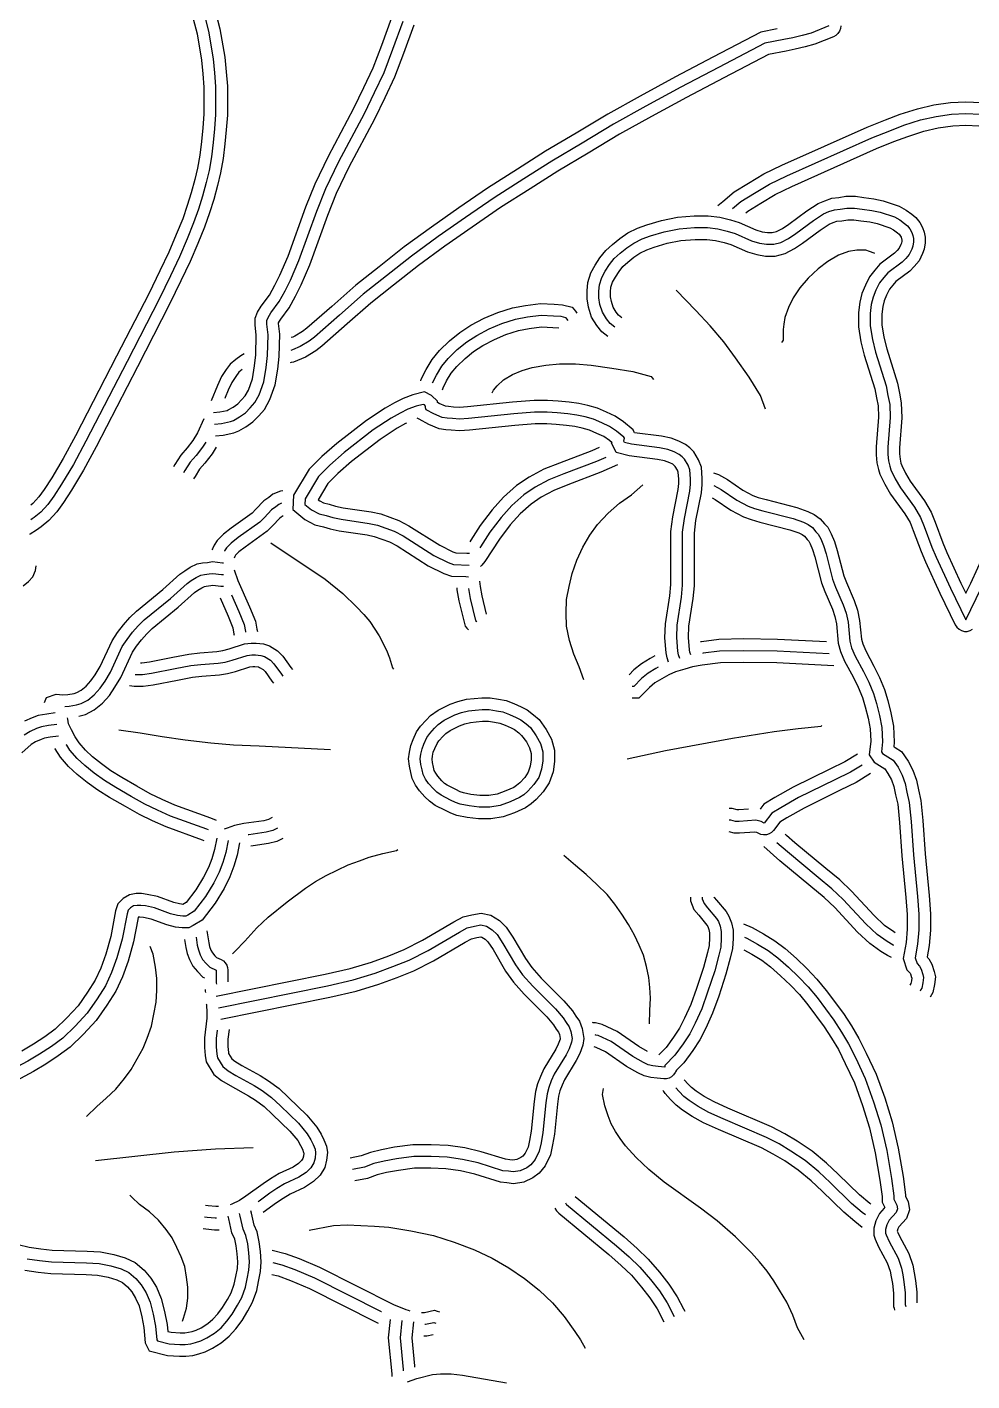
# Model space of a CAD drawing. Header units: millimetres. Extents: x 0 to 915, y 0 to 2130.
# Drawn here: x 297.1 to 458.6, y 1368.1 to 1599.5 of the extents above; entities that cross this region are included whole.
import ezdxf

# ---------------------------------------------------------------- set-up
doc = ezdxf.new("R2010")
doc.units = ezdxf.units.MM
doc.layers.add('ENGRAVE', color=5, linetype='CONTINUOUS')

msp = doc.modelspace()

# ---------------------------------------------------------------- linework, layer by layer
at = {"layer": 'ENGRAVE'}
for points in [[(328.809, 1604.085), (330.074, 1599.239), (330.917, 1594.392), (331.127, 1591.866), (331.338, 1589.444), (331.338, 1584.494), (331.127, 1581.967), (330.92, 1579.587), (330.604, 1577.062), (330.177, 1574.604), (329.648, 1572.489), (329.022, 1570.089), (328.286, 1567.776), (327.447, 1565.363), (326.3, 1562.548), (324.958, 1559.45), (323.413, 1556.156), (321.465, 1552.157), (315.964, 1541.459), (308.938, 1527.815), (306.769, 1523.788), (304.693, 1520.361), (303.33, 1518.264), (302.214, 1516.703), (300.814, 1515.186), (299.537, 1514.141), (298.721, 1513.558), (297.606, 1512.861), (297.507, 1512.834)], [(324.985, 1602.9), (326.161, 1598.39), (326.945, 1593.882), (327.142, 1591.527), (327.338, 1589.27), (327.338, 1584.661), (327.142, 1582.307), (326.942, 1580.009), (326.647, 1577.653), (326.261, 1575.433), (325.773, 1573.479), (325.179, 1571.201), (324.491, 1569.04), (323.703, 1566.775), (322.612, 1564.098), (321.311, 1561.095), (319.804, 1557.881), (317.888, 1553.948), (312.407, 1543.289), (305.399, 1529.679), (303.296, 1525.774), (301.305, 1522.489), (300.024, 1520.518), (299.105, 1519.232), (298.065, 1518.105), (297.716, 1517.82)], [(326.897, 1603.493), (328.117, 1598.815), (328.931, 1594.137), (329.134, 1591.696), (329.338, 1589.357), (329.338, 1584.578), (329.134, 1582.137), (328.931, 1579.798), (328.626, 1577.357), (328.219, 1575.018), (327.711, 1572.984), (327.1, 1570.645), (326.389, 1568.408), (325.575, 1566.069), (324.456, 1563.323), (323.134, 1560.272), (321.609, 1557.018), (319.677, 1553.052), (314.185, 1542.374), (307.168, 1528.747), (305.033, 1524.781), (302.999, 1521.425), (301.677, 1519.391), (300.66, 1517.967), (299.439, 1516.645), (298.321, 1515.73), (297.965, 1515.476), (297.729, 1515.307)], [(328.968, 1533.689), (330.075, 1533.781), (331.308, 1534.028), (331.497, 1534.104), (332.316, 1534.595), (333.132, 1535.166), (333.78, 1535.815), (334.399, 1536.511), (334.932, 1537.499), (335.632, 1539.427), (335.998, 1541.621), (336.188, 1543.519), (336.284, 1546.868), (336.083, 1548.67), (336.083, 1549.776), (336.496, 1550.808), (337.14, 1551.838), (338.533, 1553.729), (339.467, 1555.409), (340.334, 1557.145), (341.713, 1560.393), (344.755, 1568.81), (346.32, 1572.775), (348.606, 1577.452), (352.978, 1585.687), (354.686, 1589.203), (356.277, 1592.584), (357.769, 1596.463), (359.47, 1601.167)], [(329.134, 1531.696), (330.355, 1531.798), (331.88, 1532.103), (332.389, 1532.306), (333.406, 1532.917), (334.422, 1533.628), (335.236, 1534.442), (336.05, 1535.357), (336.761, 1536.679), (337.575, 1538.917), (337.982, 1541.357), (338.185, 1543.391), (338.287, 1546.95), (338.083, 1548.781), (338.083, 1549.391), (338.287, 1549.9), (338.795, 1550.713), (340.219, 1552.645), (341.236, 1554.476), (342.151, 1556.306), (343.575, 1559.662), (346.626, 1568.103), (348.151, 1571.967), (350.389, 1576.544), (354.761, 1584.781), (356.49, 1588.34), (358.117, 1591.798), (359.643, 1595.764), (361.372, 1600.544)], [(329.3, 1529.703), (330.635, 1529.814), (332.452, 1530.178), (333.28, 1530.509), (334.495, 1531.238), (335.713, 1532.09), (336.692, 1533.069), (337.7, 1534.203), (338.591, 1535.859), (339.518, 1538.406), (339.965, 1541.093), (340.182, 1543.263), (340.29, 1547.033), (340.083, 1548.892), (340.083, 1549.006), (340.264, 1549.29), (340.451, 1549.588), (341.905, 1551.562), (343.005, 1553.543), (343.968, 1555.468), (345.437, 1558.931), (348.497, 1567.396), (349.983, 1571.16), (352.171, 1575.635), (356.545, 1583.875), (358.295, 1587.478), (359.958, 1591.012), (361.517, 1595.065), (363.273, 1599.921)], [(436.185, 1599.758), (436.134, 1599.28), (435.97, 1598.828), (435.704, 1598.428), (435.349, 1598.104), (434.928, 1597.873), (431.766, 1596.608), (430.109, 1596.166), (428.421, 1595.744), (426.837, 1595.428), (423.866, 1594.871), (416.199, 1590.84), (409.804, 1587.491), (403.826, 1584.248), (398.374, 1581.22), (393.006, 1577.978), (387.841, 1574.94), (383.093, 1571.909), (378.037, 1568.674), (373.187, 1565.339), (368.534, 1562.103), (364.005, 1558.781), (359.764, 1555.449), (355.84, 1552.329), (351.81, 1548.803), (347.495, 1545.003), (346.436, 1544.179), (344.679, 1543.124), (342.663, 1542.294), (342.269, 1542.202), (342.071, 1542.155)], [(434.185, 1599.73), (431.134, 1598.51), (429.609, 1598.103), (427.982, 1597.696), (426.456, 1597.391), (423.202, 1596.781), (415.27, 1592.611), (408.863, 1589.256), (402.863, 1586.001), (397.372, 1582.95), (391.982, 1579.696), (386.795, 1576.645), (382.016, 1573.595), (376.931, 1570.34), (372.05, 1566.984), (367.372, 1563.73), (362.795, 1560.374), (358.524, 1557.018), (354.558, 1553.866), (350.49, 1550.306), (346.219, 1546.544), (345.304, 1545.832), (343.778, 1544.917), (342.482, 1544.383), (342.202, 1544.267)], [(425.315, 1599.212), (422.538, 1598.691), (414.341, 1594.382), (407.922, 1591.02), (401.901, 1587.755), (396.369, 1584.681), (390.958, 1581.414), (385.75, 1578.351), (380.939, 1575.28), (375.825, 1572.007), (370.912, 1568.629), (366.209, 1565.358), (361.586, 1561.967), (357.284, 1558.587), (353.277, 1555.402), (349.171, 1551.809), (344.943, 1548.085), (344.171, 1547.485), (342.878, 1546.709), (342.518, 1546.56), (342.264, 1546.456)], [(415.198, 1569.066), (416.03, 1569.747), (417.968, 1571.361), (420.439, 1572.866), (423.064, 1574.441), (426.121, 1575.917), (440.727, 1582.453), (443.835, 1583.697), (446.341, 1584.636), (449.314, 1585.592), (452.113, 1586.238), (454.94, 1586.673), (457.575, 1586.783), (460.21, 1586.673)], [(417.697, 1568.533), (419.134, 1569.73), (421.473, 1571.154), (424.016, 1572.679), (426.965, 1574.103), (441.507, 1580.611), (444.558, 1581.832), (446.999, 1582.747), (449.846, 1583.662), (452.49, 1584.272), (455.134, 1584.679), (457.575, 1584.781), (460.016, 1584.679), (462.66, 1584.272), (465.304, 1583.662), (468.151, 1582.747), (470.592, 1581.832), (473.643, 1580.611), (488.185, 1574.103), (491.134, 1572.679), (493.677, 1571.154), (496.016, 1569.73), (497.114, 1568.815), (497.453, 1568.533)], [(419.94, 1567.798), (420.301, 1568.099), (422.508, 1569.442), (424.967, 1570.918), (427.808, 1572.289), (442.287, 1578.769), (445.281, 1579.967), (447.656, 1580.858), (450.378, 1581.732), (452.868, 1582.307), (455.329, 1582.686), (457.575, 1582.779), (459.821, 1582.686), (462.282, 1582.307), (464.772, 1581.732), (467.494, 1580.858), (469.869, 1579.967), (472.863, 1578.769), (487.342, 1572.289), (490.183, 1570.918), (492.642, 1569.442), (494.849, 1568.099), (495.21, 1567.798)], [(396.375, 1546.672), (395.333, 1547.454), (394.505, 1548.558), (393.607, 1549.969), (393.086, 1551.662), (392.829, 1553.075), (392.829, 1554.465), (392.96, 1555.905), (393.497, 1557.515), (394.224, 1558.849), (395.03, 1560.115), (396.014, 1561.345), (397.187, 1562.401), (398.418, 1563.408), (399.823, 1564.345), (401.467, 1565.166), (403.049, 1565.731), (405.527, 1566.486), (408.284, 1567.037), (411.125, 1567.256), (413.557, 1567.256), (415.529, 1567.023), (417.332, 1566.573), (418.807, 1566.119), (421.655, 1564.898), (422.747, 1564.562), (423.673, 1564.408), (424.481, 1564.408), (425.22, 1564.593), (426.239, 1565.141), (427.344, 1565.878), (430.406, 1568.123), (432.315, 1569.359), (433.461, 1569.868), (434.68, 1570.274), (435.839, 1570.39), (437.056, 1570.611), (438.711, 1570.611), (440.156, 1570.389), (441.841, 1570.178), (443.458, 1569.832), (446.18, 1568.925), (447.378, 1568.26), (448.325, 1567.549), (449.032, 1566.984), (449.71, 1566.136), (450.147, 1565.262), (450.449, 1564.506), (450.626, 1563.623), (450.626, 1562.673), (450.47, 1561.583), (450.164, 1560.817), (449.623, 1559.6), (448.772, 1558.607), (448.007, 1557.843), (445.62, 1556.052), (445.084, 1555.44), (444.53, 1554.726), (444.039, 1553.745), (443.614, 1552.727), (443.373, 1551.761), (443.202, 1550.479), (443.202, 1548.648), (443.569, 1546.54), (444.046, 1544.535), (445.891, 1538.692), (446.216, 1536.958), (446.549, 1535.295), (446.663, 1532.78), (446.253, 1527.65), (446.253, 1526.6), (446.335, 1525.7), (446.488, 1525.01), (446.622, 1524.607), (447.242, 1523.28), (448.058, 1521.92), (450.504, 1518.557), (451.647, 1516.614), (452.323, 1514.924), (453.641, 1511.375), (454.324, 1509.717), (456.737, 1504.488), (457.575, 1502.78), (458.413, 1504.488), (460.826, 1509.717)], [(397.575, 1548.272), (396.761, 1548.883), (396.151, 1549.696), (395.439, 1550.815), (395.033, 1552.137), (394.829, 1553.256), (394.829, 1554.374), (394.931, 1555.493), (395.338, 1556.713), (395.948, 1557.832), (396.66, 1558.95), (397.473, 1559.967), (398.49, 1560.883), (399.609, 1561.798), (400.829, 1562.611), (402.253, 1563.323), (403.677, 1563.832), (406.016, 1564.544), (408.558, 1565.052), (411.202, 1565.256), (413.439, 1565.256), (415.168, 1565.052), (416.795, 1564.645), (418.117, 1564.239), (420.965, 1563.018), (422.287, 1562.611), (423.507, 1562.408), (424.728, 1562.408), (425.948, 1562.713), (427.27, 1563.425), (428.49, 1564.239), (431.541, 1566.476), (433.27, 1567.595), (434.185, 1568.001), (435.1, 1568.306), (436.117, 1568.408), (437.236, 1568.611), (438.558, 1568.611), (439.88, 1568.408), (441.507, 1568.205), (442.931, 1567.9), (445.372, 1567.086), (446.287, 1566.578), (447.1, 1565.967), (447.609, 1565.561), (448.016, 1565.052), (448.321, 1564.442), (448.524, 1563.933), (448.626, 1563.425), (448.626, 1562.815), (448.524, 1562.103), (448.321, 1561.595), (447.914, 1560.679), (447.304, 1559.967), (446.694, 1559.357), (444.253, 1557.527), (443.541, 1556.713), (442.829, 1555.798), (442.219, 1554.578), (441.711, 1553.357), (441.406, 1552.137), (441.202, 1550.611), (441.202, 1548.476), (441.609, 1546.137), (442.117, 1544.001), (443.948, 1538.205), (444.253, 1536.578), (444.558, 1535.052), (444.66, 1532.815), (444.253, 1527.73), (444.253, 1526.51), (444.355, 1525.391), (444.558, 1524.476), (444.761, 1523.866), (445.473, 1522.34), (446.389, 1520.815), (448.829, 1517.459), (449.846, 1515.73), (450.456, 1514.205), (451.778, 1510.645), (452.49, 1508.917), (454.931, 1503.628), (457.575, 1498.239), (460.219, 1503.628)], [(398.775, 1549.872), (398.19, 1550.311), (397.797, 1550.835), (397.272, 1551.661), (396.979, 1552.612), (396.829, 1553.436), (396.829, 1554.283), (396.902, 1555.081), (397.179, 1555.912), (397.671, 1556.815), (398.289, 1557.785), (398.933, 1558.59), (399.793, 1559.365), (400.8, 1560.188), (401.835, 1560.878), (403.039, 1561.48), (404.305, 1561.932), (406.504, 1562.602), (408.832, 1563.067), (411.279, 1563.256), (413.322, 1563.256), (414.807, 1563.081), (416.258, 1562.718), (417.427, 1562.358), (420.275, 1561.138), (421.826, 1560.661), (423.342, 1560.408), (424.974, 1560.408), (426.676, 1560.834), (428.301, 1561.709), (429.637, 1562.599), (432.677, 1564.828), (434.225, 1565.83), (434.909, 1566.134), (435.521, 1566.338), (436.396, 1566.426), (437.416, 1566.611), (438.405, 1566.611), (439.604, 1566.427), (441.173, 1566.231), (442.404, 1565.967), (444.563, 1565.247), (445.196, 1564.896), (445.875, 1564.386), (446.186, 1564.138), (446.322, 1563.968), (446.495, 1563.622), (446.599, 1563.361), (446.626, 1563.227), (446.626, 1562.957), (446.578, 1562.623), (446.478, 1562.372), (446.205, 1561.759), (445.835, 1561.327), (445.38, 1560.872), (442.886, 1559.001), (441.998, 1557.987), (441.129, 1556.869), (440.399, 1555.41), (439.807, 1553.988), (439.438, 1552.513), (439.202, 1550.744), (439.202, 1548.303), (439.649, 1545.734), (440.188, 1543.468), (442.004, 1537.717), (442.289, 1536.197), (442.567, 1534.809), (442.656, 1532.849), (442.253, 1527.81), (442.253, 1526.419), (442.374, 1525.082), (442.628, 1523.941), (442.9, 1523.124), (443.705, 1521.4), (444.719, 1519.71), (447.155, 1516.361), (448.046, 1514.847), (448.59, 1513.485), (449.916, 1509.916), (450.657, 1508.116), (453.125, 1502.769), (455.779, 1497.358), (456.05, 1496.944), (456.414, 1496.61), (456.849, 1496.375), (457.328, 1496.254), (457.822, 1496.254), (458.301, 1496.375), (458.736, 1496.61)], [(442.012, 1560.834), (441.914, 1560.883), (441.1, 1561.188), (440.49, 1561.391), (438.965, 1561.391), (437.541, 1561.188), (435.812, 1560.578), (433.982, 1559.459), (432.355, 1558.239), (430.626, 1556.611), (429.202, 1554.984), (428.083, 1553.256), (427.27, 1551.628), (426.66, 1549.9), (426.456, 1548.781), (426.355, 1547.866), (426.355, 1546.035), (426.253, 1545.832), (426.05, 1545.628)], [(423.304, 1534.239), (422.49, 1536.578), (420.558, 1539.73), (418.219, 1542.984), (416.185, 1545.73), (413.846, 1548.476), (411.406, 1551.12), (408.05, 1554.578)], [(364.399, 1539.057), (364.494, 1539.362), (365.312, 1540.998), (366.35, 1542.729), (367.627, 1544.238), (369.285, 1545.895), (371.076, 1547.351), (372.972, 1548.578), (375.258, 1549.775), (377.566, 1550.764), (380.103, 1551.536), (382.3, 1551.976), (384.882, 1552.313), (387.231, 1552.201), (388.648, 1552.083), (390.274, 1551.676), (390.827, 1550.986), (391.103, 1550.641)], [(366.41, 1538.723), (367.067, 1540.035), (367.982, 1541.561), (369.1, 1542.883), (370.626, 1544.408), (372.253, 1545.73), (373.982, 1546.849), (376.117, 1547.967), (378.253, 1548.883), (380.592, 1549.595), (382.626, 1550.001), (384.965, 1550.306), (387.1, 1550.205), (388.321, 1550.103), (389.134, 1549.9), (389.338, 1549.645), (389.541, 1549.391)], [(368.108, 1537.518), (368.216, 1537.861), (368.821, 1539.072), (369.613, 1540.393), (370.573, 1541.527), (371.967, 1542.921), (373.43, 1544.11), (374.991, 1545.12), (376.977, 1546.16), (378.94, 1547.001), (381.08, 1547.653), (382.952, 1548.027), (385.047, 1548.3), (386.97, 1548.209), (387.986, 1548.134)], [(334.202, 1543.679), (333.63, 1543.336), (332.781, 1542.73), (331.818, 1541.904), (331.162, 1540.987), (330.342, 1539.815), (329.636, 1538.284), (328.578, 1535.641)], [(376.608, 1537.05), (376.829, 1537.493), (377.439, 1538.205), (378.558, 1539.222), (380.083, 1540.137), (381.711, 1540.849), (383.439, 1541.357), (385.778, 1541.764), (388.117, 1541.967), (390.863, 1541.967), (393.507, 1541.764), (397.067, 1541.256), (400.626, 1540.645), (403.778, 1539.832), (403.982, 1539.578), (404.185, 1539.323)], [(333.884, 1541.041), (333.304, 1540.544), (332.795, 1539.832), (332.083, 1538.815), (331.473, 1537.493), (330.957, 1536.202), (330.904, 1536.069)], [(410.557, 1492.261), (410.403, 1492.722), (410.34, 1493.1), (410.155, 1495.227), (410.246, 1497.128), (410.95, 1501.856), (411.168, 1504.037), (411.168, 1513.058), (411.448, 1515.205), (412.373, 1519.929), (412.49, 1521.342), (412.49, 1522.407), (412.365, 1524.292), (411.892, 1525.552), (411.062, 1526.936), (410.402, 1527.596), (409.642, 1528.204), (408.536, 1528.757), (407.18, 1529.25), (405.539, 1529.602), (400.962, 1530.186), (400.901, 1530.33), (400.702, 1530.728), (399.078, 1532.081), (397.639, 1533.04), (396.151, 1533.727), (394.585, 1534.398), (392.975, 1534.858), (391.409, 1535.194), (389.784, 1535.41), (387.88, 1535.622), (386.041, 1535.73), (383.761, 1535.73), (380.097, 1535.416), (372.387, 1534.604), (371.049, 1534.515), (370.006, 1534.602), (369.132, 1534.699), (368.612, 1534.764), (367.529, 1535.228), (367.257, 1535.375), (367.236, 1535.575), (366.217, 1536.594), (365.062, 1537.172), (363.029, 1536.664), (361.37, 1536.071), (359.918, 1535.29), (358.31, 1534.432), (355.118, 1532.304), (350.031, 1528.359), (347.496, 1526.141), (345.343, 1523.987), (342.672, 1519.536), (342.541, 1517.061), (344.593, 1515.382), (346.305, 1514.461), (347.747, 1514.1), (348.899, 1513.786), (350.438, 1513.456), (355.218, 1512.744), (356.45, 1512.48), (359.035, 1511.557), (360.364, 1510.848), (365.674, 1507.478), (368.333, 1506.149), (369.654, 1505.709), (372.095, 1505.615), (372.583, 1505.596)], [(408.66, 1491.628), (408.456, 1492.239), (408.355, 1492.849), (408.151, 1495.188), (408.253, 1497.323), (408.965, 1502.103), (409.168, 1504.137), (409.168, 1513.188), (409.473, 1515.527), (410.389, 1520.205), (410.49, 1521.425), (410.49, 1522.34), (410.389, 1523.866), (410.083, 1524.679), (409.473, 1525.696), (409.067, 1526.103), (408.558, 1526.51), (407.744, 1526.917), (406.626, 1527.323), (405.202, 1527.628), (400.422, 1528.239), (399.202, 1528.544), (399.1, 1528.747), (399.202, 1529.256), (399.1, 1529.459), (397.88, 1530.476), (396.66, 1531.289), (395.338, 1531.9), (393.914, 1532.51), (392.49, 1532.917), (391.067, 1533.222), (389.541, 1533.425), (387.711, 1533.628), (385.982, 1533.73), (383.846, 1533.73), (380.287, 1533.425), (372.558, 1532.611), (371.033, 1532.51), (369.812, 1532.611), (368.897, 1532.713), (368.083, 1532.815), (366.66, 1533.425), (365.338, 1534.137), (365.236, 1534.442), (365.236, 1534.747), (365.033, 1534.95), (364.829, 1535.052), (363.609, 1534.747), (362.185, 1534.239), (360.863, 1533.527), (359.338, 1532.713), (356.287, 1530.679), (351.304, 1526.815), (348.863, 1524.679), (346.931, 1522.747), (344.643, 1518.933), (344.592, 1517.967), (345.711, 1517.052), (347.033, 1516.34), (348.253, 1516.035), (349.372, 1515.73), (350.795, 1515.425), (355.575, 1514.713), (356.999, 1514.408), (359.846, 1513.391), (361.372, 1512.578), (366.66, 1509.222), (369.1, 1508.001), (370.016, 1507.696), (372.66, 1507.595)], [(327.335, 1532.553), (326.245, 1530.192), (325.45, 1528.867), (324.454, 1527.599), (323.357, 1526.393), (322.383, 1524.799), (322.14, 1524.4)], [(406.762, 1490.996), (406.509, 1491.755), (406.369, 1492.597), (406.147, 1495.148), (406.26, 1497.519), (406.98, 1502.35), (407.168, 1504.237), (407.168, 1513.318), (407.498, 1515.848), (408.405, 1520.481), (408.49, 1521.508), (408.49, 1522.274), (408.413, 1523.439), (408.275, 1523.806), (407.885, 1524.456), (407.731, 1524.61), (407.474, 1524.816), (406.953, 1525.076), (406.072, 1525.397), (404.865, 1525.655), (400.052, 1526.27), (397.825, 1526.826), (397.005, 1528.466), (397.126, 1528.501), (396.682, 1528.871), (395.68, 1529.539), (394.525, 1530.072), (393.243, 1530.622), (392.005, 1530.975), (390.724, 1531.25), (389.298, 1531.44), (387.541, 1531.635), (385.923, 1531.73), (383.932, 1531.73), (380.477, 1531.434), (372.729, 1530.618), (371.016, 1530.504), (369.619, 1530.621), (368.663, 1530.727), (367.555, 1530.865), (365.79, 1531.622), (364.111, 1532.526), (363.79, 1532.699)], [(361.986, 1531.86), (361.808, 1531.764), (360.365, 1530.995), (357.456, 1529.055), (352.576, 1525.271), (350.23, 1523.218), (348.519, 1521.507), (346.852, 1518.728), (347.139, 1518.555), (347.76, 1518.22), (348.759, 1517.97), (349.845, 1517.674), (351.153, 1517.394), (355.932, 1516.682), (357.547, 1516.336), (360.657, 1515.225), (362.379, 1514.307), (367.645, 1510.965), (369.868, 1509.854), (370.378, 1509.684), (372.265, 1509.611), (372.737, 1509.593)], [(327.633, 1528.617), (327.1, 1527.73), (325.982, 1526.306), (324.965, 1525.188), (324.07, 1523.723), (323.846, 1523.357)], [(329.425, 1527.717), (328.751, 1526.593), (327.51, 1525.014), (326.572, 1523.983), (325.808, 1522.731), (325.553, 1522.314)], [(394.879, 1527.681), (393.659, 1527.139), (388.101, 1525.017), (385.451, 1523.957), (382.917, 1522.635), (380.777, 1521.17), (378.566, 1519.18), (376.609, 1517.006), (374.582, 1514.339), (372.98, 1511.869), (372.794, 1511.582)], [(396.014, 1525.997), (394.422, 1525.289), (388.829, 1523.154), (386.287, 1522.137), (383.948, 1520.917), (382.016, 1519.595), (379.982, 1517.764), (378.151, 1515.73), (376.219, 1513.188), (374.592, 1510.679), (374.494, 1510.528)], [(398.058, 1524.717), (395.186, 1523.44), (389.557, 1521.291), (387.123, 1520.317), (384.979, 1519.199), (383.255, 1518.019), (381.398, 1516.348), (379.693, 1514.454), (377.856, 1512.037), (375.378, 1508.216), (374.829, 1507.588), (374.637, 1507.369)], [(414.42, 1523.371), (415.285, 1523.047), (416.825, 1522.218), (419.461, 1520.393), (421.166, 1519.495), (422.091, 1519.159), (423.419, 1518.78), (428.664, 1517.443), (430.595, 1516.761), (431.661, 1516.228), (432.698, 1515.487), (433.416, 1514.649), (433.998, 1514.067), (434.567, 1512.93), (435.152, 1511.643), (435.607, 1510.049), (436.704, 1505.763), (437.156, 1504.589), (438.487, 1501.516), (439.067, 1499.893), (439.421, 1498.122), (439.72, 1494.937), (439.943, 1494.119), (440.463, 1492.905), (441.859, 1490.313), (442.817, 1488.397), (443.699, 1486.301), (444.251, 1484.425), (444.781, 1482.305), (445.228, 1480.071), (445.343, 1477.315), (445.252, 1476.545), (445.489, 1476.386), (446.588, 1475.715), (447.698, 1474.049), (448.526, 1472.511), (449.135, 1470.808), (449.462, 1469.172), (449.892, 1467.342), (450.212, 1463.929), (450.619, 1458.24), (451.331, 1451.117), (451.541, 1447.966), (451.541, 1445.172), (451.323, 1442.56), (450.982, 1440.598), (451.007, 1440.517), (451.231, 1440.292), (451.776, 1439.384), (452.19, 1438.143), (452.377, 1437.208), (452.229, 1435.876), (451.932, 1434.539), (451.696, 1434.145), (451.459, 1433.752)], [(392.287, 1487.967), (391.473, 1490.205), (390.558, 1492.34), (389.846, 1494.679), (389.338, 1497.12), (389.236, 1499.357), (389.338, 1501.696), (389.744, 1503.933), (390.253, 1506.171), (391.067, 1508.408), (392.083, 1510.645), (393.304, 1512.679), (394.626, 1514.51), (396.456, 1516.442), (398.389, 1518.171), (400.422, 1519.595), (402.355, 1521.323)], [(414.476, 1521.211), (415.778, 1520.51), (418.422, 1518.679), (420.355, 1517.662), (421.473, 1517.256), (422.897, 1516.849), (428.083, 1515.527), (429.812, 1514.917), (430.626, 1514.51), (431.338, 1514.001), (431.948, 1513.289), (432.355, 1512.883), (432.761, 1512.069), (433.27, 1510.95), (433.677, 1509.527), (434.795, 1505.154), (435.304, 1503.832), (436.626, 1500.781), (437.134, 1499.357), (437.439, 1497.832), (437.744, 1494.578), (438.05, 1493.459), (438.66, 1492.035), (440.083, 1489.391), (440.999, 1487.561), (441.812, 1485.628), (442.321, 1483.9), (442.829, 1481.866), (443.236, 1479.832), (443.338, 1477.391), (443.134, 1475.662), (443.338, 1475.357), (445.168, 1474.239), (445.982, 1473.018), (446.694, 1471.696), (447.202, 1470.272), (447.507, 1468.747), (447.914, 1467.018), (448.219, 1463.764), (448.626, 1458.069), (449.338, 1450.95), (449.541, 1447.9), (449.541, 1445.256), (449.338, 1442.815), (448.931, 1440.476), (449.236, 1439.459), (449.643, 1439.052), (449.948, 1438.544), (450.253, 1437.628), (450.355, 1437.12), (450.253, 1436.205), (450.05, 1435.289), (449.897, 1435.035), (449.744, 1434.781)], [(340.826, 1520.28), (340.422, 1520.218), (339.117, 1519.728), (338.402, 1519.156), (337.567, 1518.56), (336.234, 1517.116), (335.562, 1516.444), (332.017, 1513.883), (330.668, 1512.872), (329.58, 1511.784), (329.109, 1510.998), (328.802, 1510.386), (328.7, 1510.181)], [(340.606, 1518.151), (340.117, 1517.967), (339.609, 1517.561), (338.897, 1517.052), (337.677, 1515.73), (336.863, 1514.917), (333.202, 1512.272), (331.982, 1511.357), (331.168, 1510.544), (330.863, 1510.035), (330.821, 1509.951)], [(414.232, 1519.071), (414.732, 1518.802), (417.384, 1516.966), (419.543, 1515.829), (420.856, 1515.352), (422.375, 1514.918), (427.502, 1513.611), (429.029, 1513.072), (429.591, 1512.791), (429.977, 1512.515), (430.479, 1511.93), (430.711, 1511.698), (430.956, 1511.208), (431.388, 1510.258), (431.746, 1509.004), (432.887, 1504.545), (433.452, 1503.075), (434.765, 1500.046), (435.202, 1498.822), (435.458, 1497.542), (435.769, 1494.218), (436.157, 1492.799), (436.857, 1491.165), (438.308, 1488.47), (439.181, 1486.724), (439.925, 1484.956), (440.39, 1483.375), (440.877, 1481.427), (441.244, 1479.593), (441.333, 1477.467), (441.062, 1475.165), (441.918, 1473.881), (443.749, 1472.762), (444.265, 1471.987), (444.861, 1470.881), (445.27, 1469.737), (445.553, 1468.322), (445.936, 1466.694), (446.226, 1463.599), (446.633, 1457.898), (447.344, 1450.784), (447.541, 1447.833), (447.541, 1445.339), (447.352, 1443.07), (446.88, 1440.353), (447.465, 1438.401), (448.054, 1437.812), (448.12, 1437.703), (448.316, 1437.114), (448.333, 1437.032), (448.277, 1436.533), (448.168, 1436.04), (448.03, 1435.81)], [(340.858, 1515.999), (340.521, 1515.755), (340.227, 1515.544), (339.119, 1514.344), (338.164, 1513.389), (334.388, 1510.662), (333.295, 1509.843), (332.757, 1509.304), (332.618, 1509.072), (332.474, 1508.785)], [(338.772, 1511.374), (339.189, 1511.097), (345.1, 1507.188), (348.05, 1505.154), (351.1, 1502.713), (353.439, 1500.476), (354.66, 1499.154), (355.677, 1497.933), (357.304, 1495.493), (358.524, 1493.052), (359.033, 1491.73), (359.541, 1490.001), (359.744, 1489.798)], [(296.427, 1504.02), (297.342, 1504.804), (298.093, 1505.555), (298.529, 1506.646), (298.598, 1507.057), (298.666, 1507.469)], [(300.1, 1484.072), (300.401, 1484.972), (302.071, 1485.529), (303.222, 1485.401), (304.065, 1485.478), (305.134, 1485.656), (305.621, 1485.778), (306.352, 1486.176), (307.211, 1486.88), (308.028, 1487.778), (308.732, 1488.834), (309.569, 1490.228), (311.623, 1494.644), (312.552, 1496.038), (313.557, 1497.378), (314.67, 1498.602), (315.791, 1499.723), (320.309, 1503.42), (323.205, 1506.006), (324.056, 1506.614), (325.002, 1507.205), (326.17, 1507.789), (327.117, 1507.947), (327.931, 1508.049), (328.796, 1508.193), (330.487, 1507.967), (330.66, 1507.967)], [(332.494, 1506.795), (333.131, 1504.976), (335.144, 1500.447), (336.155, 1497.975), (336.382, 1496.612), (336.481, 1496.217)], [(303.559, 1483.424), (304.321, 1483.493), (305.541, 1483.696), (306.355, 1483.9), (307.473, 1484.51), (308.592, 1485.425), (309.609, 1486.544), (310.422, 1487.764), (311.338, 1489.289), (313.372, 1493.662), (314.185, 1494.883), (315.1, 1496.103), (316.117, 1497.222), (317.134, 1498.239), (321.609, 1501.9), (324.456, 1504.442), (325.168, 1504.95), (325.982, 1505.459), (326.795, 1505.866), (327.406, 1505.967), (328.219, 1506.069), (328.829, 1506.171), (330.355, 1505.967), (330.66, 1505.967)], [(305.974, 1481.743), (307.088, 1482.021), (308.595, 1482.843), (309.973, 1483.971), (311.19, 1485.309), (312.113, 1486.694), (313.107, 1488.351), (315.121, 1492.68), (315.818, 1493.727), (316.644, 1494.827), (317.565, 1495.841), (318.478, 1496.754), (322.909, 1500.379), (325.707, 1502.878), (326.281, 1503.287), (326.961, 1503.713), (327.421, 1503.942), (327.694, 1503.988), (328.508, 1504.09), (328.862, 1504.149), (330.222, 1503.967), (330.66, 1503.967)], [(374.428, 1504.851), (374.538, 1503.919), (374.822, 1502.31), (375.576, 1499.168)], [(330.084, 1501.982), (331.464, 1498.877), (332.283, 1496.875), (332.463, 1495.797), (332.508, 1495.616)], [(332.031, 1502.525), (333.304, 1499.662), (334.219, 1497.425), (334.422, 1496.205), (334.443, 1496.122)], [(370.538, 1503.683), (370.578, 1503.338), (370.905, 1501.489), (371.968, 1497.119), (372.268, 1496.819), (372.568, 1496.519)], [(372.562, 1503.606), (372.863, 1501.9), (373.778, 1498.137), (373.982, 1497.933)], [(433.75, 1494.443), (425.404, 1494.848), (419.636, 1494.951), (415.325, 1494.846), (412.415, 1494.482), (412.22, 1494.458)], [(316.479, 1490.883), (316.696, 1490.883), (318.026, 1491.06), (322.037, 1491.862), (324.76, 1492.386), (326.61, 1492.603), (329.511, 1492.803), (330.557, 1492.978), (331.637, 1493.248), (334.295, 1494.098), (335.417, 1494.239), (336.262, 1494.239), (337.498, 1494.101), (338.517, 1493.761), (339.934, 1492.912), (340.835, 1492.01), (342.202, 1490.096), (342.457, 1489.74)], [(434.198, 1492.419), (425.338, 1492.849), (419.643, 1492.95), (415.473, 1492.849), (412.684, 1492.5), (412.535, 1492.481)], [(314.634, 1487.027), (315.429, 1486.883), (316.962, 1486.883), (318.683, 1487.112), (322.807, 1487.937), (325.373, 1488.43), (326.981, 1488.62), (329.978, 1488.826), (331.372, 1489.059), (332.733, 1489.399), (335.16, 1490.175), (335.666, 1490.239), (336.041, 1490.239), (336.635, 1490.173), (336.836, 1490.106), (337.454, 1489.735), (337.773, 1489.416), (338.948, 1487.771), (339.202, 1487.415)], [(315.554, 1488.893), (316.016, 1488.883), (316.829, 1488.883), (318.355, 1489.086), (322.422, 1489.9), (325.067, 1490.408), (326.795, 1490.611), (329.744, 1490.815), (330.965, 1491.018), (332.185, 1491.323), (334.728, 1492.137), (335.541, 1492.239), (336.151, 1492.239), (337.067, 1492.137), (337.677, 1491.933), (338.694, 1491.323), (339.304, 1490.713), (340.575, 1488.933), (340.829, 1488.578)], [(404.436, 1492.087), (403.593, 1491.633), (402.107, 1490.719), (400.808, 1489.656), (400.015, 1488.849)], [(435.03, 1490.376), (425.271, 1490.85), (419.649, 1490.95), (415.622, 1490.852), (412.508, 1490.462), (410.829, 1490.183), (409.522, 1489.809), (407.941, 1489.344), (406.808, 1488.821), (405.591, 1488.166), (404.432, 1487.453), (403.495, 1486.686), (401.658, 1484.849), (400.902, 1484.849), (400.524, 1484.849)], [(404.981, 1490.109), (404.592, 1489.9), (403.27, 1489.086), (402.151, 1488.171), (400.829, 1486.849), (400.524, 1486.849)], [(301.902, 1482.32), (300.456, 1482.113), (299.021, 1481.874), (297.962, 1481.477), (296.678, 1480.894)], [(329.475, 1463.916), (328.537, 1464.307), (322.363, 1466.533), (320.215, 1467.51), (318.159, 1468.489), (315.889, 1469.772), (313.287, 1471.273), (311.432, 1472.445), (309.801, 1473.596), (308.275, 1474.836), (307.085, 1475.934), (306.02, 1477.177), (305.325, 1478.219), (304.687, 1479.404), (304.202, 1480.456), (304.046, 1481.236), (304, 1481.465)], [(302.185, 1480.34), (300.761, 1480.137), (299.541, 1479.933), (298.728, 1479.628), (297.609, 1479.12), (296.592, 1478.51)], [(312.761, 1479.425), (316.422, 1478.917), (320.185, 1478.306), (324.151, 1477.696), (328.524, 1477.188), (332.389, 1476.883), (336.761, 1476.679), (348.965, 1476.069)], [(399.711, 1474.442), (406.219, 1475.866), (417.711, 1478.001), (424.829, 1479.12), (428.897, 1479.628), (432.863, 1480.035), (432.965, 1480.137)], [(302.468, 1478.36), (301.067, 1478.16), (300.061, 1477.993), (299.493, 1477.78), (298.54, 1477.346), (297.781, 1476.891), (296.209, 1475.493)], [(328.113, 1462.317), (327.812, 1462.442), (321.609, 1464.679), (319.372, 1465.696), (317.236, 1466.713), (314.897, 1468.035), (312.253, 1469.561), (310.321, 1470.781), (308.592, 1472.001), (306.965, 1473.323), (305.643, 1474.544), (304.422, 1475.967), (303.88, 1476.781), (303.808, 1476.889)], [(327.392, 1460.45), (327.088, 1460.577), (320.855, 1462.825), (318.528, 1463.883), (316.313, 1464.938), (313.905, 1466.298), (311.219, 1467.848), (309.209, 1469.117), (307.383, 1470.406), (305.655, 1471.811), (304.2, 1473.153), (302.825, 1474.758), (301.893, 1476.157), (301.837, 1476.26)], [(439.075, 1475.274), (436.883, 1473.959), (434.314, 1472.674), (428.064, 1469.601), (424.94, 1467.831), (423.066, 1466.706), (422.548, 1466.029), (422.406, 1465.844)], [(439.845, 1473.404), (437.846, 1472.205), (435.202, 1470.883), (428.999, 1467.832), (425.948, 1466.103), (424.422, 1465.188), (423.1, 1463.459), (422.592, 1463.764), (421.677, 1463.967), (418.829, 1463.764), (418.219, 1463.764), (417.406, 1463.967), (417.1, 1463.967)], [(441.285, 1471.936), (438.809, 1470.45), (436.091, 1469.091), (429.934, 1466.063), (426.956, 1464.375), (425.779, 1463.669), (424.689, 1462.244), (424.35, 1461.897), (423.937, 1461.643), (423.476, 1461.494), (422.992, 1461.462), (422.514, 1461.547), (422.071, 1461.744), (421.841, 1461.882), (421.528, 1461.952), (418.901, 1461.764), (417.973, 1461.764), (417.1, 1461.967)], [(420.417, 1465.882), (418.758, 1465.764), (418.465, 1465.764), (417.652, 1465.967), (417.376, 1465.967), (417.1, 1465.967)], [(339.02, 1464.434), (338.383, 1464.116), (337.572, 1463.895), (334.169, 1463.394), (332.547, 1463.047), (331.324, 1462.602), (330.96, 1462.481), (330.793, 1462.425)], [(339.914, 1462.645), (339.1, 1462.239), (337.982, 1461.933), (335.018, 1461.498), (334.887, 1461.478)], [(331.473, 1460.51), (331.067, 1458.476), (330.558, 1456.747), (329.948, 1455.12), (329.033, 1453.289), (327.609, 1450.95), (325.677, 1448.408), (324.558, 1447.747), (324.253, 1447.595), (323.744, 1447.595), (322.829, 1447.696), (321.609, 1448.001), (318.863, 1449.018), (317.338, 1449.323), (316.524, 1449.425), (315.914, 1449.425), (315.304, 1449.323), (314.795, 1449.018), (314.389, 1448.611), (314.185, 1448.001), (313.372, 1443.628), (312.456, 1440.476), (311.541, 1437.933), (310.524, 1435.696), (309.1, 1433.459), (307.372, 1431.018), (305.338, 1428.781), (303.202, 1426.747), (301.27, 1425.323), (299.236, 1424.001), (297.202, 1422.781), (291.1, 1419.527)], [(329.512, 1460.902), (329.123, 1458.955), (328.66, 1457.381), (328.112, 1455.92), (327.281, 1454.258), (325.954, 1452.078), (324.322, 1449.93), (323.755, 1449.596), (323.52, 1449.632), (323.184, 1449.669), (322.201, 1449.915), (319.41, 1450.948), (317.658, 1451.299), (316.649, 1451.425), (315.748, 1451.425), (314.6, 1451.234), (313.555, 1450.607), (312.64, 1449.692), (312.244, 1448.503), (311.423, 1444.091), (310.553, 1441.094), (309.687, 1438.687), (308.761, 1436.652), (307.44, 1434.574), (305.81, 1432.274), (303.906, 1430.18), (301.914, 1428.282), (300.131, 1426.968), (298.176, 1425.698), (296.216, 1424.522)], [(340.808, 1460.857), (339.818, 1460.361), (338.392, 1459.972), (335.758, 1459.585), (335.345, 1459.524)], [(445.246, 1442.573), (445.168, 1442.611), (444.151, 1443.222), (442.422, 1444.442), (440.49, 1446.272), (436.626, 1450.442), (434.694, 1452.272), (432.355, 1454.205), (427.067, 1458.578), (425.285, 1460.136)], [(445.495, 1444.748), (445.244, 1444.898), (443.693, 1445.993), (441.913, 1447.68), (438.049, 1451.849), (436.02, 1453.771), (433.629, 1455.746), (428.363, 1460.101), (426.916, 1461.367), (426.681, 1461.573)], [(333.434, 1460.118), (333.01, 1457.997), (332.456, 1456.113), (331.784, 1454.319), (330.784, 1452.321), (329.264, 1449.822), (327.032, 1446.886), (325.515, 1445.99), (324.725, 1445.595), (323.634, 1445.595), (322.475, 1445.723), (321.017, 1446.088), (318.316, 1447.088), (317.017, 1447.348), (316.4, 1447.425), (316.102, 1447.425), (316.037, 1447.018), (315.32, 1443.166), (314.359, 1439.858), (313.395, 1437.18), (312.287, 1434.741), (310.761, 1432.343), (308.933, 1429.763), (306.769, 1427.382), (304.49, 1425.212), (302.409, 1423.678), (300.296, 1422.305), (298.188, 1421.04), (292.116, 1417.802)], [(332.245, 1441.159), (332.694, 1441.595), (334.321, 1443.323), (336.355, 1445.561), (338.287, 1447.391), (341.541, 1450.035), (344.694, 1452.374), (346.422, 1453.493), (348.253, 1454.51), (350.083, 1455.425), (352.016, 1456.34), (353.948, 1457.052), (355.575, 1457.662), (357.914, 1458.272), (360.253, 1458.781), (360.456, 1458.984)], [(403.473, 1429.188), (403.575, 1431.425), (403.677, 1433.561), (403.575, 1435.391), (403.372, 1437.12), (402.965, 1438.95), (402.456, 1440.883), (401.744, 1442.611), (400.931, 1444.34), (399.914, 1446.171), (398.795, 1447.9), (397.575, 1449.628), (396.253, 1451.256), (394.524, 1452.984), (392.694, 1454.713), (390.863, 1456.239), (388.829, 1457.967)], [(444.896, 1440.512), (444.205, 1440.857), (443.059, 1441.545), (441.151, 1442.891), (439.068, 1444.865), (435.203, 1449.035), (433.367, 1450.774), (431.081, 1452.663), (425.771, 1457.054), (423.033, 1459.472)], [(414.524, 1450.878), (414.578, 1450.763), (414.967, 1450.309), (416.6, 1448.349), (417.079, 1447.552), (417.497, 1446.437), (417.778, 1445.17), (417.778, 1443.765), (417.663, 1442.029), (417.316, 1440.413), (416.576, 1437.662), (415.33, 1433.925), (414.277, 1430.976), (413.108, 1428.425), (412.128, 1426.465), (410.916, 1424.593), (409.367, 1422.49), (408.117, 1421.241), (407.934, 1420.953), (407.896, 1420.85), (407.631, 1420.457), (407.282, 1420.138), (406.867, 1419.91), (406.41, 1419.785), (405.936, 1419.772), (404.798, 1419.876), (403.729, 1419.994), (402.572, 1420.284), (401.523, 1420.808), (399.567, 1421.895), (395.973, 1424.391), (394.383, 1425.113), (394.067, 1425.257)], [(412.524, 1450.849), (412.524, 1450.544), (412.829, 1449.73), (413.439, 1449.018), (414.965, 1447.188), (415.27, 1446.679), (415.575, 1445.866), (415.778, 1444.95), (415.778, 1443.832), (415.677, 1442.306), (415.372, 1440.883), (414.66, 1438.239), (413.439, 1434.578), (412.422, 1431.73), (411.304, 1429.289), (410.389, 1427.459), (409.27, 1425.73), (407.846, 1423.798), (406.117, 1422.069), (406.117, 1421.764), (404.999, 1421.866), (404.083, 1421.967), (403.27, 1422.171), (402.456, 1422.578), (400.626, 1423.595), (396.965, 1426.137), (394.728, 1427.154), (394.321, 1427.256), (394.191, 1427.288)], [(410.524, 1450.849), (410.524, 1450.181), (411.081, 1448.697), (411.912, 1447.727), (413.329, 1446.026), (413.461, 1445.806), (413.653, 1445.295), (413.778, 1444.731), (413.778, 1443.898), (413.691, 1442.584), (413.427, 1441.352), (412.744, 1438.815), (411.549, 1435.23), (410.568, 1432.485), (409.5, 1430.154), (408.649, 1428.452), (407.624, 1426.868), (406.325, 1425.106), (405.379, 1424.159), (405.079, 1423.859)], [(329.45, 1433.894), (348.032, 1437.651), (352.317, 1438.647), (355.962, 1439.731), (358.921, 1440.816), (361.563, 1441.892), (364.69, 1443.456), (370.053, 1446.593), (371.627, 1447.44), (373.153, 1447.822), (374.733, 1448.109), (376.36, 1447.748), (377.866, 1446.844), (378.994, 1445.716), (380.154, 1443.976), (382.276, 1440.338), (383.38, 1438.774), (384.995, 1436.969), (388.87, 1433.094), (390.341, 1431.397), (390.899, 1430.503), (391.525, 1429.628), (391.99, 1428.386), (392.281, 1426.645), (392.094, 1425.525), (391.585, 1424.125), (390.989, 1422.932), (388.974, 1419.608), (388.547, 1418.668), (388.195, 1417.7), (387.947, 1416.791), (387.765, 1415.431), (387.253, 1410.304), (386.928, 1408.465), (386.562, 1406.758), (385.648, 1404.93), (384.636, 1403.628), (383.529, 1402.837), (381.994, 1402.14), (380.226, 1401.845), (379.137, 1401.981), (378.047, 1402.102), (373.664, 1403.459), (371.164, 1404.036), (368.707, 1404.414), (366.114, 1404.51), (363.339, 1404.51), (360.577, 1404.129), (358.534, 1403.74), (356.971, 1403.372), (355.312, 1402.75), (353.12, 1402.311)], [(419.571, 1446.278), (421.045, 1445.623), (422.989, 1444.543), (424.936, 1443.353), (426.706, 1442.026), (428.62, 1440.325), (430.414, 1438.636), (432.124, 1436.82), (433.726, 1434.897), (436.644, 1430.937), (438.017, 1428.824), (439.296, 1426.693), (440.561, 1424.163), (442.239, 1420.597), (443.71, 1416.498), (444.965, 1412.421), (446.011, 1407.921), (446.84, 1403.052), (447.27, 1399.935), (447.27, 1399.66), (447.702, 1398.796), (447.935, 1397.399), (447.438, 1395.91), (446.118, 1394.48), (445.937, 1394.117), (445.846, 1393.755), (445.958, 1393.497), (446.25, 1392.854), (447.817, 1389.93), (448.531, 1387.906), (448.766, 1386.616), (448.98, 1385.327), (449.202, 1383.332), (449.201, 1381.515)], [(325.98, 1443.997), (326.185, 1442.611), (326.389, 1441.798), (326.694, 1440.984), (327.1, 1440.171), (327.711, 1439.459), (328.321, 1438.849), (329.439, 1438.34), (329.439, 1436.205), (329.463, 1435.927)], [(327.845, 1445.055), (328.149, 1443.001), (328.301, 1442.393), (328.529, 1441.785), (328.779, 1441.285), (329.179, 1440.819), (329.479, 1440.519), (330.267, 1440.161), (330.658, 1439.926), (330.986, 1439.608), (331.234, 1439.224), (331.387, 1438.794), (331.439, 1438.34), (331.439, 1436.7), (331.439, 1436.326)], [(329.846, 1431.933), (348.456, 1435.696), (352.829, 1436.713), (356.592, 1437.832), (359.643, 1438.95), (362.389, 1440.069), (365.643, 1441.696), (371.033, 1444.849), (372.355, 1445.561), (373.575, 1445.866), (374.694, 1446.069), (375.609, 1445.866), (376.626, 1445.256), (377.439, 1444.442), (378.456, 1442.917), (380.592, 1439.256), (381.812, 1437.527), (383.541, 1435.595), (387.406, 1431.73), (388.728, 1430.205), (389.236, 1429.391), (389.744, 1428.679), (390.05, 1427.866), (390.253, 1426.645), (390.151, 1426.035), (389.744, 1424.917), (389.236, 1423.9), (387.202, 1420.544), (386.694, 1419.425), (386.287, 1418.306), (385.982, 1417.188), (385.778, 1415.662), (385.27, 1410.578), (384.965, 1408.849), (384.66, 1407.425), (383.948, 1406.001), (383.236, 1405.086), (382.524, 1404.578), (381.406, 1404.069), (380.185, 1403.866), (379.372, 1403.967), (378.456, 1404.069), (374.185, 1405.391), (371.541, 1406.001), (368.897, 1406.408), (366.151, 1406.51), (363.202, 1406.51), (360.253, 1406.103), (358.117, 1405.696), (356.389, 1405.289), (354.761, 1404.679), (352.728, 1404.272)], [(330.243, 1429.973), (348.881, 1433.742), (353.341, 1434.779), (357.222, 1435.933), (360.365, 1437.085), (363.214, 1438.246), (366.596, 1439.937), (372.012, 1443.105), (373.083, 1443.681), (373.997, 1443.91), (374.654, 1444.029), (374.858, 1443.984), (375.386, 1443.667), (375.885, 1443.168), (376.759, 1441.857), (378.908, 1438.173), (380.245, 1436.279), (382.088, 1434.22), (385.941, 1430.366), (387.114, 1429.013), (387.573, 1428.279), (387.964, 1427.731), (388.109, 1427.345), (388.225, 1426.645), (388.209, 1426.546), (387.904, 1425.708), (387.484, 1424.867), (385.43, 1421.479), (384.841, 1420.182), (384.379, 1418.912), (384.017, 1417.585), (383.792, 1415.894), (383.287, 1410.851), (383.002, 1409.232), (382.757, 1408.092), (382.248, 1407.073), (381.836, 1406.544), (381.52, 1406.318), (380.817, 1405.999), (380.144, 1405.886), (379.606, 1405.954), (378.866, 1406.036), (374.706, 1407.323), (371.919, 1407.967), (369.087, 1408.402), (366.188, 1408.51), (363.065, 1408.51), (359.929, 1408.077), (357.701, 1407.653), (355.806, 1407.207), (354.211, 1406.609), (352.335, 1406.234)], [(419.768, 1444.002), (420.151, 1443.832), (421.982, 1442.815), (423.812, 1441.696), (425.439, 1440.476), (427.27, 1438.849), (428.999, 1437.222), (430.626, 1435.493), (432.151, 1433.662), (434.999, 1429.798), (436.321, 1427.764), (437.541, 1425.73), (438.761, 1423.289), (440.389, 1419.832), (441.812, 1415.866), (443.033, 1411.9), (444.05, 1407.527), (444.863, 1402.747), (445.27, 1399.798), (445.27, 1399.188), (445.778, 1398.171), (445.88, 1397.561), (445.677, 1396.95), (444.456, 1395.628), (444.05, 1394.815), (443.846, 1394.001), (443.846, 1393.391), (443.948, 1393.086), (444.456, 1391.967), (445.982, 1389.12), (446.592, 1387.391), (446.795, 1386.272), (446.999, 1385.052), (447.202, 1383.222), (447.202, 1381.188), (447.304, 1380.883)], [(307.27, 1413.323), (308.999, 1415.052), (310.626, 1416.476), (312.253, 1418.001), (313.778, 1419.832), (314.897, 1421.357), (316.931, 1425.018), (317.643, 1426.747), (318.355, 1428.781), (319.168, 1432.849), (319.27, 1434.883), (319.27, 1436.917), (319.067, 1438.849), (318.66, 1441.086), (318.151, 1442.408)], [(324.016, 1443.604), (324.221, 1442.221), (324.476, 1441.202), (324.858, 1440.184), (325.422, 1439.056), (326.242, 1438.099), (327.163, 1437.178), (327.449, 1437.048)], [(419.642, 1441.827), (420.974, 1441.087), (422.688, 1440.039), (424.173, 1438.926), (425.92, 1437.373), (427.584, 1435.807), (429.128, 1434.166), (430.577, 1432.428), (433.354, 1428.659), (434.624, 1426.704), (435.787, 1424.767), (436.962, 1422.416), (438.538, 1419.066), (439.914, 1415.233), (441.1, 1411.378), (442.088, 1407.132), (442.886, 1402.443), (443.27, 1399.661), (443.27, 1398.716), (443.736, 1397.782), (443.635, 1397.687), (442.794, 1396.777), (442.163, 1395.513), (441.846, 1394.247), (441.846, 1393.067), (442.084, 1392.354), (442.663, 1391.08), (444.147, 1388.31), (444.653, 1386.876), (444.825, 1385.929), (445.017, 1384.777), (445.202, 1383.111), (445.202, 1380.863), (445.304, 1380.557), (445.406, 1380.25)], [(327.53, 1435.06), (327.556, 1434.759), (327.573, 1434.556)], [(327.743, 1432.574), (327.75, 1432.493), (327.846, 1431.053), (327.846, 1430.122), (327.439, 1426.766), (327.439, 1425.138), (327.555, 1423.753), (327.732, 1422.688), (329.035, 1420.516), (330.332, 1419.508), (331.79, 1418.611), (334.942, 1416.882), (336.143, 1416.143), (337.611, 1415.042), (339.045, 1413.704), (342.006, 1410.842), (343.363, 1409.213), (343.854, 1408.394), (344.18, 1407.743), (344.38, 1407.21), (344.404, 1407.065), (344.348, 1406.559), (344.254, 1406.183), (344.034, 1405.831), (343.521, 1405.318), (342.598, 1404.702), (340.19, 1403.599), (338.733, 1402.703), (337.45, 1401.847), (334.501, 1399.712), (333.417, 1398.989), (332.097, 1398.329), (331.807, 1398.256)], [(329.614, 1428.085), (329.439, 1426.645), (329.439, 1425.222), (329.541, 1424.001), (329.643, 1423.391), (330.558, 1421.866), (331.473, 1421.154), (332.795, 1420.34), (335.948, 1418.611), (337.27, 1417.798), (338.897, 1416.578), (340.422, 1415.154), (343.473, 1412.205), (344.999, 1410.374), (345.609, 1409.357), (346.016, 1408.544), (346.321, 1407.73), (346.422, 1407.12), (346.321, 1406.205), (346.117, 1405.391), (345.609, 1404.578), (344.795, 1403.764), (343.575, 1402.95), (341.134, 1401.832), (339.812, 1401.018), (338.592, 1400.205), (336.749, 1398.87), (336.591, 1398.756)], [(331.646, 1428.227), (331.439, 1426.525), (331.439, 1425.305), (331.527, 1424.249), (331.553, 1424.094), (332.081, 1423.215), (332.615, 1422.8), (333.801, 1422.07), (336.953, 1420.341), (338.396, 1419.453), (340.183, 1418.113), (341.8, 1416.604), (344.941, 1413.568), (346.634, 1411.536), (347.363, 1410.32), (347.851, 1409.344), (348.262, 1408.25), (348.441, 1407.175), (348.294, 1405.85), (347.981, 1404.599), (347.184, 1403.324), (346.07, 1402.21), (344.552, 1401.198), (342.079, 1400.065), (340.891, 1399.334), (339.734, 1398.562), (337.461, 1396.917)], [(403.182, 1424.462), (401.685, 1425.294), (397.957, 1427.883), (395.389, 1429.05), (394.269, 1429.33), (393.882, 1429.373), (393.74, 1429.389)], [(441.311, 1398.364), (441.154, 1398.493), (439.389, 1399.963), (435.773, 1403.478), (433.783, 1405.364), (431.312, 1407.405), (428.746, 1409.116), (426.622, 1410.39), (424.363, 1411.573), (416.891, 1414.746), (414.546, 1415.821), (412.854, 1416.761), (411.457, 1417.693), (410.698, 1418.283), (410.014, 1418.967), (409.545, 1419.495), (409.453, 1419.599)], [(429.914, 1375.188), (428.795, 1377.222), (427.982, 1379.357), (426.965, 1381.595), (425.744, 1383.628), (424.728, 1385.256), (423.609, 1386.883), (422.287, 1388.51), (420.965, 1390.035), (418.219, 1392.781), (415.067, 1395.527), (412.219, 1397.662), (406.016, 1402.137), (403.372, 1404.272), (401.236, 1406.306), (399.406, 1408.34), (398.49, 1409.561), (397.677, 1410.781), (396.965, 1412.103), (396.456, 1413.425), (395.846, 1415.154), (395.439, 1417.086), (395.643, 1418.103)], [(439.861, 1394.382), (438.607, 1395.408), (436.71, 1396.988), (433.004, 1400.592), (431.13, 1402.367), (428.923, 1404.191), (426.607, 1405.735), (424.663, 1406.901), (422.651, 1407.955), (415.276, 1411.087), (412.739, 1412.249), (410.77, 1413.343), (409.117, 1414.446), (408.045, 1415.279), (407.102, 1416.222), (406.179, 1417.261), (405.948, 1417.583), (405.803, 1417.787)], [(440.431, 1396.5), (439.88, 1396.95), (438.05, 1398.476), (434.389, 1402.035), (432.456, 1403.866), (430.117, 1405.798), (427.677, 1407.425), (425.643, 1408.645), (423.507, 1409.764), (416.083, 1412.917), (413.643, 1414.035), (411.812, 1415.052), (410.287, 1416.069), (409.372, 1416.781), (408.558, 1417.595), (407.976, 1418.249)], [(308.795, 1405.798), (322.219, 1407.323), (329.338, 1407.832), (335.744, 1408.035)], [(323.66, 1378.364), (323.846, 1378.849), (324.355, 1380.578), (324.558, 1382.306), (324.558, 1384.137), (324.355, 1385.866), (324.05, 1387.696), (323.439, 1389.323), (322.728, 1390.95), (321.914, 1392.578), (320.897, 1394.001), (319.575, 1395.628), (318.05, 1397.052), (316.321, 1398.272), (315.019, 1399.574), (314.694, 1399.9)], [(329.843, 1397.933), (329.347, 1397.933), (328.056, 1398.077), (327.626, 1398.125)], [(387.345, 1397.683), (387.592, 1397.189), (387.993, 1396.789), (396.574, 1389.74), (398.658, 1387.855), (400.396, 1386.213), (402.132, 1384.188), (403.575, 1382.36), (404.795, 1380.483), (405.971, 1378.229)], [(389.134, 1398.578), (389.236, 1398.374), (389.338, 1398.272), (397.88, 1391.256), (400.016, 1389.323), (401.846, 1387.595), (403.677, 1385.459), (405.202, 1383.527), (406.524, 1381.493), (407.744, 1379.154)], [(390.81, 1399.652), (399.186, 1392.771), (401.373, 1390.792), (403.296, 1388.976), (405.221, 1386.73), (406.829, 1384.694), (408.253, 1382.503), (409.307, 1380.483), (409.518, 1380.079)], [(295.591, 1391.457), (297.485, 1390.984), (299.477, 1390.699), (301.403, 1390.506), (307.351, 1390.305), (309.651, 1390.195), (311.919, 1389.742), (313.873, 1389.167), (315.568, 1388.385), (317.138, 1387.077), (318.259, 1385.706), (319.216, 1384.151), (320.051, 1382.242), (320.612, 1380), (321.049, 1377.81), (321.156, 1376.59), (321.706, 1376.462), (323.292, 1376.374), (324.041, 1376.374), (324.712, 1376.449), (325.32, 1376.601), (326.028, 1376.837), (326.839, 1377.242), (327.972, 1377.939), (328.872, 1378.676), (329.727, 1379.616), (330.523, 1380.678), (331.362, 1382.075), (331.978, 1383.22), (332.494, 1384.681), (332.769, 1385.966), (333.047, 1387.354), (333.13, 1388.515), (333.041, 1389.836), (332.857, 1391.218), (332.614, 1392.354), (332.112, 1393.458), (331.566, 1395.824), (331.457, 1396.297)], [(296.715, 1387.053), (298.995, 1386.727), (301.136, 1386.513), (307.188, 1386.308), (309.16, 1386.214), (310.96, 1385.854), (312.463, 1385.412), (313.413, 1384.974), (314.284, 1384.248), (314.993, 1383.381), (315.663, 1382.292), (316.252, 1380.947), (316.708, 1379.122), (317.084, 1377.243), (317.31, 1374.634), (317.994, 1373.267), (321.105, 1372.489), (323.181, 1372.374), (324.262, 1372.374), (325.421, 1372.503), (326.44, 1372.758), (327.563, 1373.132), (328.785, 1373.743), (330.297, 1374.673), (331.634, 1375.767), (332.813, 1377.065), (333.847, 1378.443), (334.839, 1380.097), (335.647, 1381.596), (336.351, 1383.592), (336.686, 1385.155), (337.019, 1386.818), (337.139, 1388.505), (337.024, 1390.234), (336.801, 1391.903), (336.434, 1393.615), (335.919, 1394.748), (335.448, 1396.789), (335.354, 1397.197)], [(297.1, 1389.018), (299.236, 1388.713), (301.27, 1388.51), (307.27, 1388.306), (309.406, 1388.205), (311.439, 1387.798), (313.168, 1387.289), (314.49, 1386.679), (315.711, 1385.662), (316.626, 1384.544), (317.439, 1383.222), (318.151, 1381.595), (318.66, 1379.561), (319.067, 1377.527), (319.27, 1375.188), (319.372, 1374.984), (321.406, 1374.476), (323.236, 1374.374), (324.151, 1374.374), (325.067, 1374.476), (325.88, 1374.679), (326.795, 1374.984), (327.812, 1375.493), (329.134, 1376.306), (330.253, 1377.222), (331.27, 1378.34), (332.185, 1379.561), (333.1, 1381.086), (333.812, 1382.408), (334.422, 1384.137), (334.728, 1385.561), (335.033, 1387.086), (335.134, 1388.51), (335.033, 1390.035), (334.829, 1391.561), (334.524, 1392.984), (334.016, 1394.103), (333.507, 1396.306), (333.406, 1396.747)], [(329.5, 1395.933), (329.236, 1395.933), (327.863, 1396.086), (327.406, 1396.137)], [(329.96, 1393.933), (329.125, 1393.933), (327.67, 1394.095), (327.185, 1394.149)], [(345.304, 1393.9), (349.473, 1394.713), (351.812, 1394.815), (356.49, 1394.611), (358.931, 1394.408), (362.694, 1393.798), (366.558, 1392.984), (370.117, 1391.866), (373.575, 1390.544), (376.626, 1389.12), (379.473, 1387.493), (382.117, 1385.662), (384.66, 1383.628), (386.897, 1381.493), (388.931, 1379.154), (390.761, 1376.611), (391.677, 1375.188), (392.49, 1373.764)], [(339, 1390.469), (341.212, 1389.916), (343.596, 1389.049), (347.061, 1387.58), (359.761, 1381.179), (361.824, 1380.335), (362.231, 1380.218), (362.544, 1380.129)], [(338.956, 1386.357), (340.04, 1386.086), (342.13, 1385.326), (345.378, 1383.948), (356.785, 1378.199), (357.115, 1378.033)], [(339.125, 1388.377), (340.626, 1388.001), (342.863, 1387.188), (346.219, 1385.764), (357.616, 1380.02), (357.699, 1379.978)], [(364.511, 1379.832), (365.024, 1379.832), (366.774, 1380.207), (367.186, 1380.07), (367.597, 1379.933)], [(359.179, 1378.648), (358.853, 1375.501), (359.437, 1369.37), (359.48, 1368.923)], [(361.168, 1378.442), (360.863, 1375.493), (361.379, 1370.072), (361.402, 1369.839)], [(363.158, 1378.236), (362.873, 1375.485), (363.328, 1370.707), (363.346, 1370.515)], [(365.116, 1377.832), (365.236, 1377.832), (366.66, 1378.137), (366.965, 1378.035)], [(364.909, 1375.832), (365.448, 1375.832), (366.526, 1376.073)], [(362.126, 1367.985), (363.74, 1368.562), (366.426, 1369.233), (367.789, 1369.357), (369.624, 1369.357), (371.526, 1369.133), (379.081, 1367.806)]]:
    msp.add_lwpolyline(points, dxfattribs=at)
for points in [[(366.845, 1466.52), (365.871, 1467.216), (365.102, 1467.985), (364.179, 1469.023), (363.517, 1469.95), (362.942, 1471.1), (362.679, 1472.152), (362.447, 1473.198), (362.307, 1474.456), (362.45, 1475.597), (362.704, 1476.742), (363.082, 1477.75), (363.699, 1479.107), (364.382, 1480.064), (365.306, 1481.103), (366.081, 1481.878), (367.362, 1482.775), (369.428, 1483.808), (370.752, 1484.289), (372.223, 1484.657), (373.503, 1484.773), (374.814, 1484.883), (376.283, 1484.883), (377.681, 1484.65), (378.981, 1484.413), (380.332, 1483.922), (381.555, 1483.366), (382.579, 1482.854), (383.688, 1481.991), (384.62, 1481.192), (385.852, 1479.468), (386.727, 1477.844), (387.27, 1475.942), (387.27, 1473.995), (387.018, 1472.231), (386.359, 1470.385), (385.325, 1468.835), (384.124, 1467.513), (383.25, 1466.764), (382.297, 1466.083), (380.411, 1465.258), (378.458, 1464.569), (376.394, 1464.205), (374.271, 1464.205), (372.346, 1464.431), (370.584, 1464.784), (369.52, 1465.182), (368.613, 1465.636)], [(367.88, 1468.239), (367.168, 1468.747), (366.558, 1469.357), (365.744, 1470.272), (365.236, 1470.984), (364.829, 1471.798), (364.626, 1472.611), (364.422, 1473.527), (364.321, 1474.442), (364.422, 1475.256), (364.626, 1476.171), (364.931, 1476.984), (365.439, 1478.103), (365.948, 1478.815), (366.761, 1479.73), (367.372, 1480.34), (368.389, 1481.052), (370.219, 1481.967), (371.338, 1482.374), (372.558, 1482.679), (373.677, 1482.781), (374.897, 1482.883), (376.117, 1482.883), (377.338, 1482.679), (378.456, 1482.476), (379.575, 1482.069), (380.694, 1481.561), (381.507, 1481.154), (382.422, 1480.442), (383.134, 1479.832), (384.151, 1478.408), (384.863, 1477.086), (385.27, 1475.662), (385.27, 1474.137), (385.067, 1472.713), (384.558, 1471.289), (383.744, 1470.069), (382.728, 1468.95), (382.016, 1468.34), (381.304, 1467.832), (379.677, 1467.12), (377.948, 1466.51), (376.219, 1466.205), (374.389, 1466.205), (372.66, 1466.408), (371.134, 1466.713), (370.321, 1467.018), (369.507, 1467.425)], [(368.915, 1469.957), (368.465, 1470.278), (368.014, 1470.73), (367.31, 1471.522), (366.955, 1472.019), (366.716, 1472.496), (366.573, 1473.071), (366.398, 1473.855), (366.335, 1474.428), (366.395, 1474.914), (366.548, 1475.6), (366.78, 1476.219), (367.18, 1477.099), (367.513, 1477.566), (368.217, 1478.357), (368.662, 1478.802), (369.415, 1479.329), (371.011, 1480.127), (371.924, 1480.459), (372.893, 1480.701), (373.85, 1480.788), (374.98, 1480.883), (375.952, 1480.883), (376.994, 1480.709), (377.932, 1480.538), (378.818, 1480.216), (379.832, 1479.755), (380.436, 1479.454), (381.157, 1478.892), (381.648, 1478.471), (382.45, 1477.349), (383, 1476.328), (383.27, 1475.382), (383.27, 1474.279), (383.115, 1473.196), (382.757, 1472.194), (382.164, 1471.303), (381.331, 1470.388), (380.781, 1469.916), (380.311, 1469.581), (378.942, 1468.982), (377.438, 1468.451), (376.044, 1468.205), (374.506, 1468.205), (372.973, 1468.385), (371.685, 1468.643), (371.121, 1468.854), (370.402, 1469.214)]]:
    msp.add_lwpolyline(points, close=True, dxfattribs=at)

doc.saveas('drawing.dxf')
